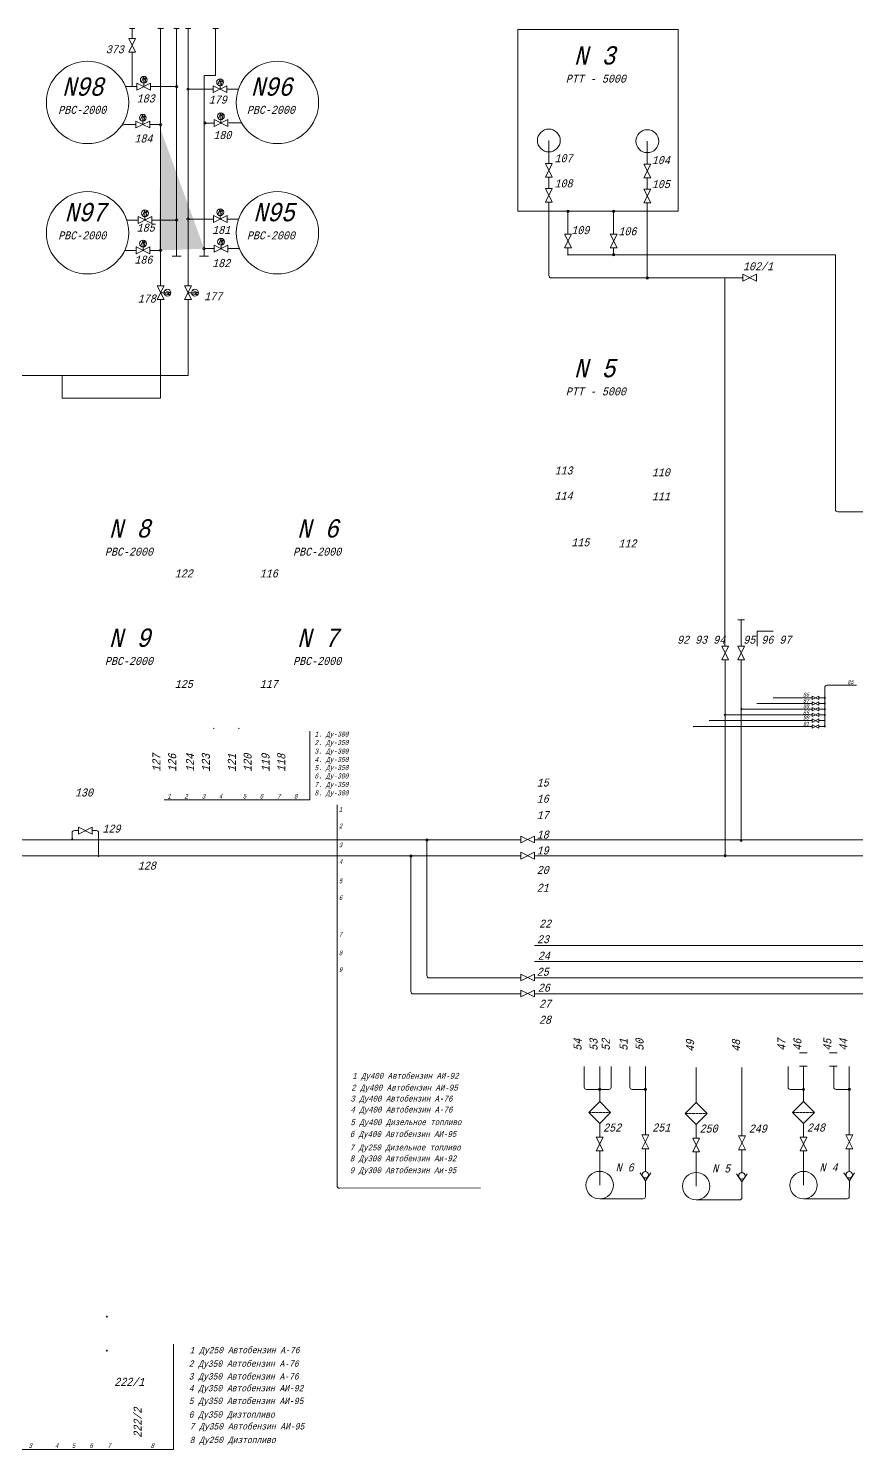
# Model space of a CAD drawing. Extents: x 25 to 789, y 11 to 578.
# Drawn here: x 261.6 to 442.6, y 267.2 to 577.9 of the extents above; entities that cross this region are included whole.
import ezdxf

# ---------------------------------------------------------------- set-up
doc = ezdxf.new("R2010")
doc.units = 0
doc.header["$MEASUREMENT"] = 0
doc.linetypes.add('ACAD_ISO02W100', pattern=[15, 12, -3])
doc.layers.add('A76', color=2, linetype='CONTINUOUS')
doc.layers.add('Надписи', color=4, linetype='CONTINUOUS', lineweight=5)
doc.layers.add('Общие трубы', color=254, linetype='CONTINUOUS', lineweight=30)
doc.styles.get("Standard").update_dxf_attribs({"font": 'COUR.TTF', "width": 0.8, "oblique": 7, "height": 2})

msp = doc.modelspace()

# ---------------------------------------------------------------- hatches: boundary and pattern name
at = {"layer": 'A76', "lineweight": 20}
h = msp.add_hatch(color=256, dxfattribs=at)
edge = h.paths.add_edge_path()
edge.add_arc((290.45, 529.4), 0.25, 0, 360)
edge = h.paths.add_edge_path()
edge.add_arc((299.95, 529.78), 0.25, 0, 360)
edge = h.paths.add_edge_path(flags=17)
edge.add_arc((296.45, 536.25), 0.25, 0, 360)
edge = h.paths.add_edge_path(flags=17)
edge.add_arc((293.95, 536.02), 0.25, 0, 360)
edge = h.paths.add_edge_path()
edge.add_arc((293.95, 565.2), 0.25, 0, 360)
edge = h.paths.add_edge_path()
edge.add_arc((296.45, 564.65), 0.25, 0, 360)
edge = h.paths.add_edge_path()
edge.add_arc((290.45, 556.91), 0.25, 0, 360)
edge = h.paths.add_edge_path()
edge.add_arc((300.12, 557.24), 0.25, 0, 360)
edge = h.paths.add_edge_path()
edge.add_line((290.1, 529.4), (290.45, 529.4))
edge.add_line((300.16, 529.78), (299.95, 529.78))
edge.add_line((290.06, 556.91), (290.45, 556.91))
h = msp.add_hatch(color=256, dxfattribs=at)
edge = h.paths.add_edge_path()
edge.add_arc((379.48, 537.95), 0.25, 0, 360)
h = msp.add_hatch(color=256, dxfattribs=at)
edge = h.paths.add_edge_path()
edge.add_arc((389.48, 537.95), 0.25, 0, 360)
h = msp.add_hatch(color=256, dxfattribs=at)
edge = h.paths.add_edge_path()
edge.add_arc((379.48, 528.45), 0.25, 0, 360)
edge = h.paths.add_edge_path()
edge.add_arc((389.48, 528.45), 0.25, 0, 360)
h = msp.add_hatch(color=256, dxfattribs=at)
edge = h.paths.add_edge_path()
edge.add_arc((396.83, 523.37), 0.25, 0, 360)
at = {"layer": 'A76', "lineweight": 5}
h = msp.add_hatch(color=256, dxfattribs=at)
edge = h.paths.add_edge_path()
edge.add_arc((417.42, 429.08), 0.125, 0, 360)
h = msp.add_hatch(color=256, dxfattribs=at)
edge = h.paths.add_edge_path()
edge.add_arc((413.77, 427.83), 0.125, 0, 360)
at = {"layer": 'A76', "lineweight": 20}
h = msp.add_hatch(color=256, dxfattribs=at)
edge = h.paths.add_edge_path()
edge.add_arc((348.66, 400.51), 0.25, 0, 360)
h = msp.add_hatch(color=256, dxfattribs=at)
edge = h.paths.add_edge_path()
edge.add_arc((417.35, 400.44), 0.25, 0, 360)
h = msp.add_hatch(color=256, dxfattribs=at)
edge = h.paths.add_edge_path()
edge.add_arc((345.16, 397.01), 0.25, 0, 360)
h = msp.add_hatch(color=256, dxfattribs=at)
edge = h.paths.add_edge_path()
edge.add_arc((413.85, 397.06), 0.25, 0, 360)
at = {"layer": 'Общие трубы', "lineweight": 5}
h = msp.add_hatch(color=256, dxfattribs=at)
edge = h.paths.add_edge_path()
edge.add_arc((435.61, 425.33), 0.125, 0, 360)
edge = h.paths.add_edge_path()
edge.add_arc((435.61, 427.83), 0.125, 0, 360)
edge = h.paths.add_edge_path()
edge.add_arc((435.61, 429.08), 0.125, 0, 360)
edge = h.paths.add_edge_path()
edge.add_arc((435.61, 430.33), 0.125, 0, 360)
edge = h.paths.add_edge_path()
edge.add_arc((435.61, 431.58), 0.125, 0, 360)
at = {"layer": 'Общие трубы', "lineweight": 20}
h = msp.add_hatch(color=256, dxfattribs=at)
edge = h.paths.add_edge_path()
edge.add_arc((386.42, 345.95), 0.25, 0, 360)
h = msp.add_hatch(color=256, dxfattribs=at)
edge = h.paths.add_edge_path()
edge.add_arc((396.42, 345.95), 0.25, 0, 360)
h = msp.add_hatch(color=256, dxfattribs=at)
edge = h.paths.add_edge_path()
edge.add_arc((430.98, 345.95), 0.25, 0, 360)
h = msp.add_hatch(color=256, dxfattribs=at)
edge = h.paths.add_edge_path()
edge.add_arc((440.98, 345.95), 0.25, 0, 360)

# ---------------------------------------------------------------- linework, layer by layer
at = {"layer": 'A76', "lineweight": 20}
for p, q in [((283.47, 575.7), (284.97, 575.7)), ((284.97, 575.7), (283.47, 572.7)), ((284.97, 572.7), (283.47, 575.7)), ((284.22, 577.93), (283.62, 577.93)), ((284.22, 577.93), (284.22, 575.7)), ((284.22, 577.93), (284.81, 577.93)), ((290.45, 577.93), (289.86, 577.93)), ((290.45, 577.93), (290.45, 521.65)), ((290.45, 577.93), (291.05, 577.93)), ((293.93, 577.93), (293.33, 577.93)), ((293.93, 577.93), (294.52, 577.93)), ((293.95, 574.15), (293.95, 577.93)), ((296.47, 577.93), (295.87, 577.93)), ((296.45, 574.15), (296.45, 577.93)), ((296.47, 577.93), (297.06, 577.93)), ((302.48, 577.93), (301.89, 577.93)), ((302.45, 574.15), (302.45, 577.93)), ((302.48, 577.93), (303.08, 577.93)), ((403.55, 577.72), (368.55, 577.72)), ((368.55, 577.72), (368.55, 537.96)), ((403.55, 537.96), (403.55, 577.72)), ((283.47, 572.7), (284.97, 572.7)), ((284.22, 565.2), (284.22, 572.7)), ((293.95, 574.15), (293.95, 528.15)), ((296.45, 574.15), (296.45, 521.65)), ((302.45, 567.65), (302.45, 574.15)), ((285.27, 565.95), (285.27, 564.45)), ((285.27, 564.45), (288.27, 565.95)), ((288.27, 564.45), (285.27, 565.95)), ((286.27, 566.2), (286.77, 567.45)), ((286.77, 567.45), (286.77, 566.99)), ((286.77, 567.45), (286.77, 566.7)), ((286.77, 566.7), (287.27, 567.2)), ((286.77, 565.2), (286.77, 566.7)), ((287.27, 567.2), (287.02, 565.95)), ((288.27, 565.95), (288.27, 564.45)), ((299.95, 564.65), (299.95, 567.65)), ((299.95, 567.65), (302.45, 567.65)), ((302.95, 565.65), (303.45, 566.9)), ((303.45, 566.9), (303.45, 566.15)), ((303.45, 566.15), (303.95, 566.65)), ((303.45, 564.65), (303.45, 566.15)), ((303.95, 566.65), (303.7, 565.4)), ((282.77, 565.2), (285.27, 565.2)), ((288.27, 565.2), (290.27, 565.2)), ((290.27, 565.2), (293.95, 565.2)), ((299.95, 564.65), (296.45, 564.65)), ((299.95, 564.65), (299.95, 528.15)), ((301.95, 564.65), (299.95, 564.65)), ((301.95, 565.4), (301.95, 563.9)), ((301.95, 563.9), (304.95, 565.4)), ((304.95, 563.9), (301.95, 565.4)), ((304.95, 565.4), (304.95, 563.9)), ((307.45, 564.65), (304.95, 564.65)), ((303.12, 558.24), (303.62, 559.49)), ((303.62, 559.49), (303.62, 558.74)), ((282.56, 556.91), (281.92, 556.69)), ((282.56, 556.91), (285.06, 556.91)), ((285.06, 557.66), (285.06, 556.16)), ((285.06, 556.16), (288.06, 557.66)), ((288.06, 556.16), (285.06, 557.66)), ((286.06, 557.91), (286.56, 559.16)), ((286.56, 559.16), (286.56, 558.41)), ((286.56, 558.41), (287.06, 558.91)), ((286.56, 556.91), (286.56, 558.41)), ((287.06, 558.91), (286.81, 557.66)), ((288.06, 557.66), (288.06, 556.16)), ((288.06, 556.91), (290.06, 556.91)), ((290.06, 556.91), (290.45, 556.91)), ((302.12, 557.24), (300.12, 557.24)), ((302.12, 557.99), (302.12, 556.49)), ((302.12, 556.49), (305.12, 557.99)), ((305.12, 556.49), (302.12, 557.99)), ((303.62, 558.74), (304.12, 559.24)), ((303.62, 557.24), (303.62, 558.74)), ((304.12, 559.24), (303.87, 557.99)), ((305.12, 557.99), (305.12, 556.49)), ((308.15, 557.27), (305.35, 557.27)), ((375.31, 548.42), (375.31, 553.42)), ((396.83, 548.27), (396.83, 553.27)), ((374.56, 548.42), (376.06, 548.42)), ((376.06, 548.42), (374.56, 545.42)), ((376.06, 545.42), (374.56, 548.42)), ((396.08, 548.27), (397.58, 548.27)), ((397.58, 548.27), (396.08, 545.27)), ((397.58, 545.27), (396.08, 548.27)), ((374.56, 545.42), (376.06, 545.42)), ((375.31, 542.92), (375.31, 545.42)), ((396.08, 545.27), (397.58, 545.27)), ((396.83, 542.77), (396.83, 545.27)), ((374.56, 542.92), (376.06, 542.92)), ((376.06, 542.92), (374.56, 539.92)), ((376.06, 539.92), (374.56, 542.92)), ((396.08, 542.77), (397.58, 542.77)), ((397.58, 542.77), (396.08, 539.77)), ((397.58, 539.77), (396.08, 542.77)), ((286.53, 537.02), (287.03, 538.27)), ((287.03, 538.27), (287.03, 537.52)), ((287.03, 537.52), (287.53, 538.02)), ((287.53, 538.02), (287.28, 536.77)), ((302.98, 537.25), (303.48, 538.5)), ((303.48, 538.5), (303.48, 537.75)), ((303.48, 537.75), (303.98, 538.25)), ((303.48, 536.25), (303.48, 537.75)), ((303.98, 538.25), (303.73, 537)), ((368.55, 537.96), (403.55, 537.96)), ((374.56, 539.92), (376.06, 539.92)), ((375.31, 534.92), (375.31, 539.92)), ((379.48, 537.95), (379.48, 532.95)), ((389.48, 537.95), (389.48, 532.95)), ((396.08, 539.77), (397.58, 539.77)), ((396.83, 534.77), (396.83, 539.77)), ((283.03, 536.02), (285.53, 536.02)), ((285.53, 536.77), (285.53, 535.27)), ((285.53, 535.27), (288.53, 536.77)), ((288.53, 535.27), (285.53, 536.77)), ((287.03, 536.02), (287.03, 537.52)), ((288.53, 536.77), (288.53, 535.27)), ((288.53, 536.02), (290.53, 536.02)), ((290.53, 536.02), (293.95, 536.02)), ((299.98, 536.25), (296.45, 536.25)), ((301.98, 536.25), (299.98, 536.25)), ((301.98, 537), (301.98, 535.5)), ((301.98, 535.5), (304.98, 537)), ((304.98, 535.5), (301.98, 537)), ((304.98, 537), (304.98, 535.5)), ((307.48, 536.25), (304.98, 536.25)), ((375.31, 534.92), (375.31, 523.88)), ((396.83, 534.77), (396.83, 523.47)), ((286.1, 530.4), (286.6, 531.65)), ((286.6, 531.65), (286.6, 530.9)), ((286.6, 530.9), (287.1, 531.4)), ((287.1, 531.4), (286.85, 530.15)), ((303.16, 530.78), (303.66, 532.03)), ((303.66, 532.03), (303.66, 531.28)), ((303.66, 531.28), (304.16, 531.78)), ((304.16, 531.78), (303.91, 530.53)), ((378.73, 532.95), (380.23, 532.95)), ((380.23, 532.95), (378.73, 529.95)), ((380.23, 529.95), (378.73, 532.95)), ((388.73, 532.95), (390.23, 532.95)), ((390.23, 532.95), (388.73, 529.95)), ((390.23, 529.95), (388.73, 532.95)), ((282.6, 529.4), (285.1, 529.4)), ((285.1, 530.15), (285.1, 528.65)), ((285.1, 528.65), (288.1, 530.15)), ((288.1, 528.65), (285.1, 530.15)), ((286.6, 529.4), (286.6, 530.9)), ((288.1, 530.15), (288.1, 528.65)), ((288.1, 529.4), (290.1, 529.4)), ((290.1, 529.4), (290.45, 529.4)), ((300.16, 529.78), (299.95, 529.78)), ((302.16, 529.78), (300.16, 529.78)), ((302.16, 530.53), (302.16, 529.03)), ((302.16, 529.03), (305.16, 530.53)), ((305.16, 529.03), (302.16, 530.53)), ((303.66, 529.78), (303.66, 531.28)), ((305.16, 530.53), (305.16, 529.03)), ((307.66, 529.78), (305.16, 529.78)), ((378.73, 529.95), (380.23, 529.95)), ((379.48, 529.95), (379.48, 528.45)), ((379.48, 528.45), (437.96, 528.45)), ((388.73, 529.95), (390.23, 529.95)), ((389.48, 529.95), (389.48, 528.45)), ((293.95, 528.15), (292.95, 528.15)), ((293.95, 528.15), (294.95, 528.15)), ((299.95, 528.15), (298.95, 528.15)), ((299.95, 528.15), (300.95, 528.15)), ((417.71, 523.38), (375.81, 523.38)), ((291.2, 521.65), (289.7, 521.65)), ((289.7, 521.65), (291.2, 518.65)), ((289.7, 518.65), (291.2, 521.65)), ((290.45, 520.15), (291.95, 520.15)), ((292.45, 519.65), (291.2, 519.9)), ((291.45, 520.65), (292.7, 520.15)), ((292.7, 520.15), (291.95, 520.15)), ((291.95, 520.15), (292.45, 519.65)), ((297.2, 521.65), (295.7, 521.65)), ((295.7, 521.65), (297.2, 518.65)), ((295.7, 518.65), (297.2, 521.65)), ((296.45, 520.15), (297.95, 520.15)), ((298.45, 519.65), (297.2, 519.9)), ((297.45, 520.65), (298.7, 520.15)), ((298.7, 520.15), (297.95, 520.15)), ((297.95, 520.15), (298.45, 519.65)), ((291.2, 518.65), (289.7, 518.65)), ((290.45, 517.24), (290.45, 518.65)), ((290.45, 516.84), (290.45, 517.24)), ((290.45, 516.84), (290.45, 497.12)), ((297.2, 518.65), (295.7, 518.65)), ((296.45, 517.24), (296.45, 518.65)), ((296.45, 516.84), (296.45, 517.24)), ((296.45, 516.84), (296.45, 502.04)), ((257.14, 502.04), (296.45, 502.04)), ((268.95, 497.12), (268.95, 502.04)), ((290.45, 497.12), (268.95, 497.12)), ((416.6, 448.65), (418.1, 448.65)), ((417.35, 448.65), (416.6, 448.65)), ((417.35, 442.9), (417.35, 448.65)), ((424.35, 446.15), (420.85, 446.15)), ((420.85, 446.15), (420.85, 442.9)), ((413.85, 439.9), (413.85, 397.06)), ((417.35, 437.4), (417.35, 439.9)), ((417.35, 437.4), (417.35, 400.48)), ((271.1, 402.06), (271.1, 400.56)), ((272.47, 402.56), (271.6, 402.56)), ((275.53, 402.56), (276.4, 402.56)), ((276.9, 402.06), (276.9, 397.04)), ((372.16, 399.84), (369.16, 401.34)), ((369.16, 401.34), (369.16, 399.84)), ((369.16, 399.84), (372.16, 401.34)), ((372.16, 401.34), (372.16, 399.84)), ((369.1, 400.53), (163.14, 400.53)), ((348.66, 400.47), (348.66, 387.25)), ((372.16, 396.3), (369.16, 397.8)), ((369.16, 397.8), (369.16, 396.3)), ((369.16, 396.3), (372.16, 397.8)), ((372.16, 397.8), (372.16, 396.3)), ((560.36, 400.53), (372.3, 400.53)), ((163.14, 397.03), (369.16, 397.03)), ((345.16, 397), (345.16, 387.25)), ((372.16, 397.05), (560.36, 397.03)), ((345.16, 387.25), (345.16, 367.33)), ((348.66, 387.25), (348.66, 370.83)), ((349.16, 370.33), (369.16, 370.33)), ((372.16, 369.68), (369.16, 371.18)), ((369.16, 371.18), (369.16, 369.68)), ((369.16, 369.68), (372.16, 371.18)), ((372.16, 371.18), (372.16, 369.68)), ((345.66, 366.83), (369.16, 366.83)), ((372.16, 366.18), (369.16, 367.68)), ((369.16, 367.68), (369.16, 366.18)), ((369.16, 366.18), (372.16, 367.68)), ((372.16, 367.68), (372.16, 366.18))]:
    msp.add_line(p, q, dxfattribs=at)
at = {"layer": 'A76', "color": 2, "lineweight": 20}
msp.add_line((413.81, 442.96), (413.81, 523.37), dxfattribs=at)
at = {"layer": 'A76', "lineweight": 20}
for points in [[(420.73, 524.17), (420.73, 522.67), (417.73, 524.17), (417.73, 522.67)], [(413.1, 442.9), (414.6, 442.9), (413.1, 439.9), (414.6, 439.9)], [(416.6, 442.9), (418.1, 442.9), (416.6, 439.9), (418.1, 439.9)], [(272.51, 401.78), (272.51, 403.28), (275.51, 401.78), (275.51, 403.28)]]:
    msp.add_lwpolyline(points, close=True, dxfattribs=at)
for centre, radius in [((274.47, 561.74), 9), ((315.97, 561.74), 9), ((286.77, 566.7), 0.75), ((303.45, 566.15), 0.75), ((293.95, 565.2), 0.25), ((296.45, 564.65), 0.25), ((303.62, 558.74), 0.75), ((286.56, 558.41), 0.75), ((290.45, 556.91), 0.25), ((300.12, 557.24), 0.25), ((375.31, 553.42), 2.5), ((396.83, 553.27), 2.5), ((274.47, 533.24), 9), ((315.97, 533.24), 9), ((287.03, 537.52), 0.75), ((303.48, 537.75), 0.75), ((379.48, 537.95), 0.25), ((389.48, 537.95), 0.25), ((293.95, 536.02), 0.25), ((296.45, 536.25), 0.25), ((286.6, 530.9), 0.75), ((303.66, 531.28), 0.75), ((290.45, 529.4), 0.25), ((299.95, 529.78), 0.25), ((389.48, 528.45), 0.25), ((396.83, 523.37), 0.25), ((291.95, 520.15), 0.75), ((297.95, 520.15), 0.75), ((271.14, 400.64), 0.0987), ((348.66, 400.51), 0.25), ((417.35, 400.44), 0.25), ((276.86, 397.01), 0.0987), ((345.16, 397.01), 0.25), ((413.85, 397.06), 0.25), ((278.7, 296.27), 0.0987), ((278.7, 288.85), 0.0987)]:
    msp.add_circle(centre, radius, dxfattribs=at)
at = {"layer": 'A76', "lineweight": 5}
for centre in [(417.42, 429.08), (413.77, 427.83)]:
    msp.add_circle(centre, 0.125, dxfattribs=at)
at = {"layer": 'A76', "lineweight": 20}
for centre, radius, start, end in [((375.81, 523.88), 0.5, 180, 270), ((301.81, 424.81), 0.25, 0, 35.9421), ((307.8, 424.81), 0.25, 144.0579, 180), ((271.6, 402.06), 0.5, 90, 180), ((276.4, 402.06), 0.5, 0, 90), ((349.16, 370.83), 0.5, 180, 270), ((345.66, 367.33), 0.5, 180, 270)]:
    msp.add_arc(centre, radius, start, end, dxfattribs=at)
at = {"layer": 'Надписи', "lineweight": 5}
for p, q in [((323.1, 424.29), (323.1, 409.26)), ((323.1, 409.26), (291.24, 409.26)), ((329.02, 324.85), (329.02, 408.17)), ((329.52, 324.35), (360.4, 324.45)), ((293.28, 267.21), (293.28, 290.27)), ((293.28, 267.21), (253.76, 267.21))]:
    msp.add_line(p, q, dxfattribs=at)
msp.add_arc((329.52, 324.85), 0.5, 180, 270.2407, dxfattribs=at)
at = {"layer": 'Общие трубы', "lineweight": 20}
for p, q in [((437.96, 528.45), (437.96, 472.75)), ((438.46, 472.25), (506.81, 472.25)), ((372.16, 377.43), (560.36, 377.41)), ((372.16, 373.93), (560.36, 373.84)), ((372.13, 370.33), (560.36, 370.33)), ((372.13, 366.83), (560.36, 366.83)), ((430.13, 353.98), (431.77, 353.98)), ((436.69, 353.98), (438.33, 353.98)), ((383.04, 346.45), (383.04, 350.95)), ((386.42, 343.27), (386.42, 350.95)), ((388.92, 346.45), (388.92, 350.95)), ((393.04, 346.45), (393.04, 350.95)), ((396.42, 335.99), (396.42, 350.95)), ((396.42, 345.95), (396.42, 350.95)), ((407.52, 343.05), (407.52, 350.73)), ((417.52, 335.77), (417.52, 350.73)), ((417.52, 345.73), (417.52, 350.73)), ((427.6, 346.45), (427.6, 350.95)), ((430.13, 351), (431.77, 351)), ((430.98, 343.27), (430.98, 350.95)), ((436.69, 351), (438.33, 351)), ((437.6, 346.45), (437.6, 350.95)), ((440.98, 335.99), (440.98, 350.95)), ((440.98, 345.95), (440.98, 350.95)), ((386.42, 345.95), (383.54, 345.95)), ((386.42, 345.95), (388.42, 345.95)), ((393.54, 345.95), (396.42, 345.95)), ((430.98, 345.95), (428.1, 345.95)), ((438.1, 345.95), (440.98, 345.95)), ((386.42, 343.29), (384.02, 340.89)), ((388.82, 340.89), (386.42, 343.29)), ((407.52, 343.07), (405.12, 340.67)), ((409.92, 340.67), (407.52, 343.07)), ((430.98, 343.29), (428.58, 340.89)), ((433.38, 340.89), (430.98, 343.29)), ((384.02, 340.89), (386.42, 338.49)), ((386.42, 338.49), (388.82, 340.89)), ((405.12, 340.67), (407.52, 338.27)), ((407.52, 338.27), (409.92, 340.67)), ((428.58, 340.89), (430.98, 338.49)), ((430.98, 338.49), (433.38, 340.89)), ((386.42, 338.49), (386.42, 335.49)), ((395.67, 335.99), (397.17, 335.99)), ((397.17, 335.99), (395.67, 332.99)), ((397.17, 332.99), (395.67, 335.99)), ((407.52, 338.27), (407.52, 335.27)), ((416.77, 335.77), (418.27, 335.77)), ((418.27, 335.77), (416.77, 332.77)), ((418.27, 332.77), (416.77, 335.77)), ((430.98, 338.49), (430.98, 335.49)), ((440.23, 335.99), (441.73, 335.99)), ((441.73, 335.99), (440.23, 332.99)), ((441.73, 332.99), (440.23, 335.99)), ((385.67, 335.49), (387.17, 335.49)), ((387.17, 335.49), (385.67, 332.49)), ((387.17, 332.49), (385.67, 335.49)), ((385.67, 332.49), (387.17, 332.49)), ((386.42, 325.03), (386.42, 332.49)), ((395.67, 332.99), (397.17, 332.99)), ((396.42, 327.99), (396.42, 332.99)), ((406.77, 335.27), (408.27, 335.27)), ((408.27, 335.27), (406.77, 332.27)), ((408.27, 332.27), (406.77, 335.27)), ((416.77, 332.77), (418.27, 332.77)), ((417.52, 327.77), (417.52, 332.77)), ((430.23, 335.49), (431.73, 335.49)), ((431.73, 335.49), (430.23, 332.49)), ((431.73, 332.49), (430.23, 335.49)), ((430.23, 332.49), (431.73, 332.49)), ((430.98, 325.03), (430.98, 332.49)), ((440.23, 332.99), (441.73, 332.99)), ((440.98, 327.99), (440.98, 332.99)), ((406.77, 332.27), (408.27, 332.27)), ((407.52, 324.8), (407.52, 332.27)), ((396.43, 326), (395.25, 327.72)), ((396.43, 326), (397.58, 327.72)), ((417.53, 325.77), (416.35, 327.5)), ((417.53, 325.77), (418.68, 327.5)), ((441, 326), (439.82, 327.72)), ((441, 326), (442.14, 327.72)), ((396.43, 322.53), (396.43, 326)), ((417.53, 322.3), (417.53, 325.77)), ((440.99, 322.53), (441, 326)), ((395.93, 322.03), (386.42, 322.03)), ((417.03, 321.8), (407.52, 321.8)), ((440.49, 322.03), (430.98, 322.03))]:
    msp.add_line(p, q, dxfattribs=at)
at = {"layer": 'Общие трубы', "lineweight": 5}
for p, q in [((435.61, 433.81), (435.61, 425.33)), ((435.61, 432.83), (435.61, 431.58)), ((436.11, 434.31), (442.57, 434.31)), ((432.85, 429.08), (417.42, 429.08)), ((432.85, 430.33), (420.75, 430.33)), ((432.85, 431.58), (424.32, 431.58)), ((435.61, 431.58), (434.36, 431.58)), ((435.61, 430.33), (434.36, 430.33)), ((435.61, 430.33), (434.36, 430.33)), ((435.61, 429.08), (434.36, 429.08)), ((435.61, 431.58), (435.61, 430.33)), ((435.61, 431.58), (435.61, 430.33)), ((435.61, 430.33), (435.61, 429.08)), ((435.61, 429.08), (435.61, 427.83)), ((432.85, 426.58), (410.34, 426.58)), ((432.85, 427.83), (413.77, 427.83)), ((435.61, 427.83), (434.36, 427.83)), ((435.61, 426.58), (434.36, 426.58)), ((435.61, 427.83), (435.61, 426.58)), ((435.61, 426.58), (435.61, 425.33)), ((432.85, 425.33), (406.83, 425.33)), ((435.61, 425.33), (434.36, 425.33))]:
    msp.add_line(p, q, dxfattribs=at)
at = {"layer": 'Общие трубы', "linetype": 'ACAD_ISO02W100', "lineweight": 20, "ltscale": 0.05}
for p, q in [((384.02, 340.89), (388.82, 340.89)), ((405.12, 340.67), (409.92, 340.67)), ((428.58, 340.89), (433.38, 340.89))]:
    msp.add_line(p, q, dxfattribs=at)
at = {"layer": 'Общие трубы', "lineweight": 5}
for points in [[(434.36, 431.95), (434.36, 431.2), (432.86, 431.95), (432.86, 431.2)], [(434.36, 430.7), (434.36, 429.95), (432.86, 430.7), (432.86, 429.95)], [(434.36, 430.7), (434.36, 429.95), (432.86, 430.7), (432.86, 429.95)], [(434.36, 429.45), (434.36, 428.7), (432.86, 429.45), (432.86, 428.7)], [(434.36, 428.2), (434.36, 427.45), (432.86, 428.2), (432.86, 427.45)], [(434.36, 426.95), (434.36, 426.2), (432.86, 426.95), (432.86, 426.2)], [(434.36, 425.7), (434.36, 424.95), (432.86, 425.7), (432.86, 424.95)]]:
    msp.add_lwpolyline(points, close=True, dxfattribs=at)
for centre in [(435.61, 431.58), (435.61, 430.33), (435.61, 429.08), (435.61, 427.83), (435.61, 425.33)]:
    msp.add_circle(centre, 0.125, dxfattribs=at)
at = {"layer": 'Общие трубы', "lineweight": 20}
for centre, radius in [((386.42, 345.95), 0.25), ((396.42, 345.95), 0.25), ((430.98, 345.95), 0.25), ((440.98, 345.95), 0.25), ((386.42, 325.03), 3), ((396.41, 327.28), 0.691), ((407.52, 324.8), 3), ((417.51, 327.05), 0.691), ((430.98, 325.03), 3), ((440.97, 327.28), 0.691)]:
    msp.add_circle(centre, radius, dxfattribs=at)
for centre, start, end in [((438.46, 472.75), 180, 270), ((383.54, 346.45), 180, 270), ((388.42, 346.45), 270, 0), ((393.54, 346.45), 180, 270), ((428.1, 346.45), 180, 270), ((438.1, 346.45), 180, 270), ((395.93, 322.53), 270, 359.9053), ((417.03, 322.3), 270, 359.9053), ((440.49, 322.53), 270, 359.9053)]:
    msp.add_arc(centre, 0.5, start, end, dxfattribs=at)
at = {"layer": 'Общие трубы', "lineweight": 5}
msp.add_arc((436.11, 433.81), 0.5, 90, 180, dxfattribs=at)

# ---------------------------------------------------------------- texts
at = {"layer": 'Надписи', "lineweight": 15, "oblique": 15, "width": 0.75}
for s, height, p in [('373', 1.75, (278.47, 572.49)), ('N 3', 4, (380.81, 570.03)), ('N98', 4, (268.93, 563.21)), ('N96', 4, (310.18, 563.21)), ('РТТ - 5000', 1.75, (379.02, 566.07)), ('183', 1.75, (285.22, 561.74)), ('179', 1.75, (300.97, 561.49)), ('РВС-2000', 1.75, (268.06, 559.25)), ('РВС-2000', 1.75, (309.31, 559.25)), ('184', 1.75, (284.72, 552.99)), ('180', 1.75, (301.97, 553.74)), ('107', 1.75, (376.56, 548.67)), ('104', 1.75, (397.83, 548.27)), ('108', 1.75, (376.56, 543.17)), ('105', 1.75, (397.83, 543.02)), ('N97', 4, (269.47, 535.76)), ('N95', 4, (310.72, 535.76)), ('185', 1.75, (285.22, 533.49)), ('181', 1.75, (301.72, 532.99)), ('109', 1.75, (380.23, 532.95)), ('106', 1.75, (390.52, 532.7)), ('РВС-2000', 1.75, (268.06, 531.8)), ('РВС-2000', 1.75, (309.31, 531.8)), ('186', 1.75, (284.72, 526.49)), ('182', 1.75, (301.72, 525.74)), ('178', 1.75, (285.47, 517.99)), ('177', 1.75, (299.97, 518.49)), ('N 5', 4, (380.81, 501.65)), ('РТТ - 5000', 1.75, (379.02, 497.69)), ('113', 1.75, (376.56, 480.4)), ('110', 1.75, (397.83, 480)), ('114', 1.75, (376.56, 474.9)), ('111', 1.75, (397.83, 474.75)), ('N 8', 4, (279.16, 466.61)), ('N 6', 4, (320.3, 466.61)), ('115', 1.75, (380.23, 464.69)), ('112', 1.75, (390.52, 464.44)), ('РВС-2000', 1.75, (278.27, 462.65)), ('РВС-2000', 1.75, (319.41, 462.65)), ('122', 1.75, (293.53, 457.89)), ('116', 1.75, (312.12, 457.89)), ('N 9', 4, (279.16, 442.71)), ('N 7', 4, (320.3, 442.71)), ('92 93 94   95 96 97', 1.75, (403.35, 443.4)), ('РВС-2000', 1.75, (278.27, 438.75)), ('РВС-2000', 1.75, (319.41, 438.75)), ('125', 1.75, (293.53, 433.72)), ('117', 1.75, (312.12, 433.72)), ('15', 1.75, (372.66, 412.17)), ('130', 1.75, (271.73, 410)), ('16', 1.75, (372.66, 408.64)), ('17', 1.75, (372.66, 405.04)), ('129', 1.75, (277.73, 402.1)), ('18', 1.75, (372.66, 400.79)), ('19', 1.75, (372.66, 397.32)), ('128', 1.75, (285.47, 394.01)), ('20', 1.75, (372.66, 393.06)), ('21', 1.75, (372.66, 389.17)), ('22', 1.75, (373.16, 381.31)), ('23', 1.75, (372.72, 377.91)), ('24', 1.75, (372.91, 374.31)), ('25', 1.75, (372.66, 370.8)), ('26', 1.75, (372.91, 367.31)), ('27', 1.75, (373.16, 363.81)), ('28', 1.75, (373.16, 360.31)), ('252', 1.75, (387.17, 336.74)), ('251', 1.75, (397.92, 336.74)), ('250', 1.75, (408.27, 336.52)), ('249', 1.75, (419.02, 336.52)), ('248', 1.75, (431.73, 336.74)), ('N 6', 1.75, (389.92, 328.03)), ('N 5', 1.75, (411.02, 327.8)), ('N 4', 1.75, (434.48, 328.03))]:
    msp.add_text(s, height=height, dxfattribs=at).set_placement(p)
at = {"layer": 'Надписи', "color": 7, "lineweight": 15, "oblique": 15, "width": 0.75}
msp.add_text('102/1', height=1.75, dxfattribs=at).set_placement((417.75, 525.04))
at = {"layer": 'Надписи', "lineweight": 5, "oblique": 15, "width": 0.75}
for s, height, p in [('85', 0.875, (440.58, 434.54)), ('86', 0.875, (430.86, 431.83)), ('87', 0.875, (430.86, 430.47)), ('88', 0.875, (430.86, 429.29)), ('89', 0.875, (430.86, 427.94)), ('90', 0.875, (430.86, 426.8)), ('91', 0.875, (430.86, 425.45)), ('1. Ду-300', 1.1, (324.08, 423.07)), ('2. Ду-350', 1.1, (324.08, 421.24)), ('3. Ду-300', 1.1, (324.08, 419.37)), ('4. Ду-350', 1.1, (324.08, 417.53)), ('5. Ду-350', 1.1, (324.08, 415.76)), ('6. Ду-300', 1.1, (324.08, 413.93)), ('1', 1, (291.93, 409.55)), ('2', 1, (295.64, 409.55)), ('3', 1, (299.45, 409.55)), ('4', 1, (303.15, 409.55)), ('5', 1, (308.4, 409.55)), ('6', 1, (312.11, 409.55)), ('7', 1, (315.92, 409.55)), ('8', 1, (319.62, 409.55)), ('8. Ду-300', 1.1, (324.08, 410.23)), ('7. Ду-350', 1.1, (324.08, 412.06)), ('1', 1, (329.41, 406.69)), ('2', 1, (329.41, 403.06)), ('3', 1, (329.41, 398.9)), ('4', 1, (329.41, 395.27)), ('5', 1, (329.41, 391.02)), ('6', 1, (329.41, 387.39)), ('7', 1, (329.41, 379.37)), ('8', 1, (329.41, 375.3)), ('9', 1, (329.41, 371.66)), ('1 Ду400 Автобензин АИ-92', 1.2899, (332.33, 348.28)), ('2 Ду400 Автобензин АИ-95', 1.2899, (332.13, 345.7)), ('3 Ду400 Автобензин А-76', 1.2899, (331.95, 343.3)), ('4 Ду400 Автобензин А-76', 1.2899, (331.95, 340.9)), ('5 Ду400 Дизельное топливо', 1.2899, (331.95, 338.14)), ('6 Ду400 Автобензин АИ-95', 1.2899, (331.82, 335.56)), ('7 Ду250 Дизельное топливо', 1.2899, (331.82, 332.61)), ('8 Ду300 Автобензин Аи-92', 1.2899, (331.82, 330.22)), ('9 Ду300 Автобензин Аи-95', 1.2899, (331.82, 327.64)), ('1 Ду250 Автобензин А-76', 1.3892, (296.8, 288.27)), ('2 Ду350 Автобензин А-76', 1.3892, (296.6, 285.3)), ('222/1', 1.75, (280.32, 281.14)), ('3 Ду350 Автобензин А-76', 1.3892, (296.6, 282.52)), ('4 Ду350 Автобензин АИ-92', 1.3892, (296.6, 279.94)), ('5 Ду350 Автобензин АИ-95', 1.3892, (296.6, 277.16)), ('6 Ду350 Дизтопливо', 1.3892, (296.6, 274.18)), ('7 Ду350 Автобензин АИ-95', 1.3892, (296.8, 271.6)), ('3', 1, (261.6, 267.57)), ('4', 1, (267.34, 267.57)), ('5', 1, (271.06, 267.57)), ('6', 1, (274.88, 267.57)), ('7', 1, (278.83, 267.57)), ('8', 1, (288.28, 267.57)), ('8 Ду250 Дизтопливо', 1.3892, (296.8, 268.63))]:
    msp.add_text(s, height=height, dxfattribs=at).set_placement(p)
at = {"layer": 'Надписи', "lineweight": 15, "oblique": 15, "width": 0.75}
for s, p in [('127', (290.4, 415.39)), ('126', (293.85, 415.39)), ('124', (297.76, 415.39)), ('123', (301.21, 415.39)), ('120', (310.34, 415.39)), ('119', (314.25, 415.39)), ('118', (317.7, 415.39)), ('121', (306.89, 415.39)), ('47', (427.02, 354.41)), ('54', (382.46, 354.41)), ('53', (385.96, 354.41)), ('52', (388.63, 354.41)), ('51', (392.51, 354.41)), ('50', (396.01, 354.41)), ('49', (407.06, 354.19)), ('48', (417.11, 354.19)), ('46', (430.52, 354.41)), ('45', (437.07, 354.41)), ('44', (440.57, 354.41))]:
    msp.add_text(s, height=1.75, rotation=90, dxfattribs=at).set_placement(p)
at = {"layer": 'Надписи', "lineweight": 5, "oblique": 15, "width": 0.75}
msp.add_text('222/2', height=1.75, rotation=90, dxfattribs=at).set_placement((286.3, 269.79))

doc.saveas('drawing.dxf')
